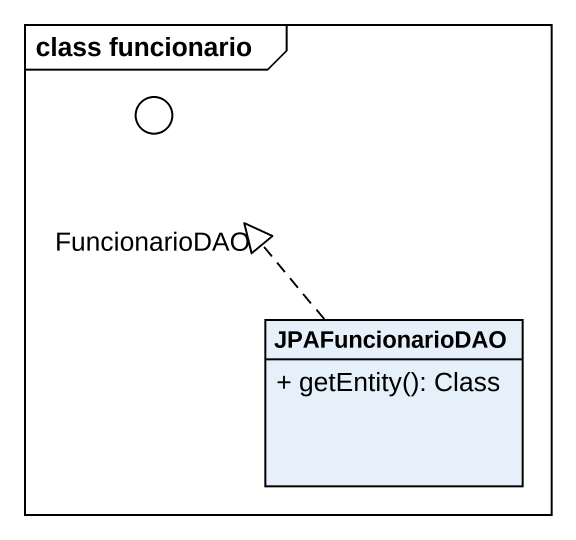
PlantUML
@startuml
mainframe class funcionario
allowmixing
hide circle
hide empty members
skinparam classAttributeIconSize 0
() FuncionarioDAO <<interface>>
class JPAFuncionarioDAO {
  + getEntity(): Class
}
JPAFuncionarioDAO .up.|> FuncionarioDAO
@enduml
